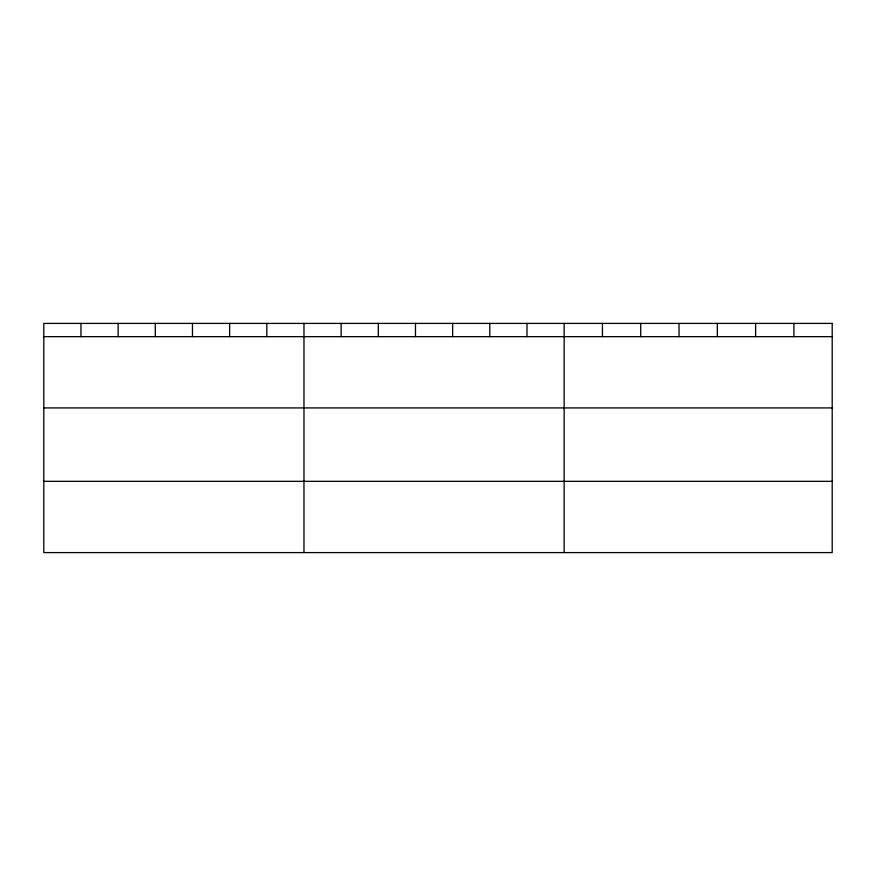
<?xml version="1.0" encoding="UTF-8"?>
<svg xmlns="http://www.w3.org/2000/svg" width="876" height="876" viewBox="0 0 876 876"><rect width="100%" height="100%" fill="white"/><g stroke="black" fill="none" stroke-linecap="round" stroke-linejoin="round"><path stroke-width="1.31" d="M43.8 336.658L832.2 336.658M43.8 407.92L832.2 407.92M43.8 481.329L832.2 481.329M793.908 323.408L793.908 336.658M755.616 323.408L755.616 336.658M717.324 323.408L717.324 336.658M679.02 323.408L679.02 336.658M640.728 323.408L640.728 336.658M602.436 323.408L602.436 336.658M564.144 323.408L564.144 552.592M526.98 323.408L526.98 336.658M489.804 323.408L489.804 336.658M452.64 323.408L452.64 336.658M415.476 323.408L415.476 336.658M378.312 323.408L378.312 336.658M341.136 323.408L341.136 336.658M303.972 323.408L303.972 552.592M266.808 323.408L266.808 336.658M229.632 323.408L229.632 336.658M192.468 323.408L192.468 336.658M155.304 323.408L155.304 336.658M118.14 323.408L118.14 336.658M80.964 323.408L80.964 336.658M832.2 323.408L43.8 323.408L43.8 552.592L832.2 552.592L832.2 323.408"/></g></svg>
